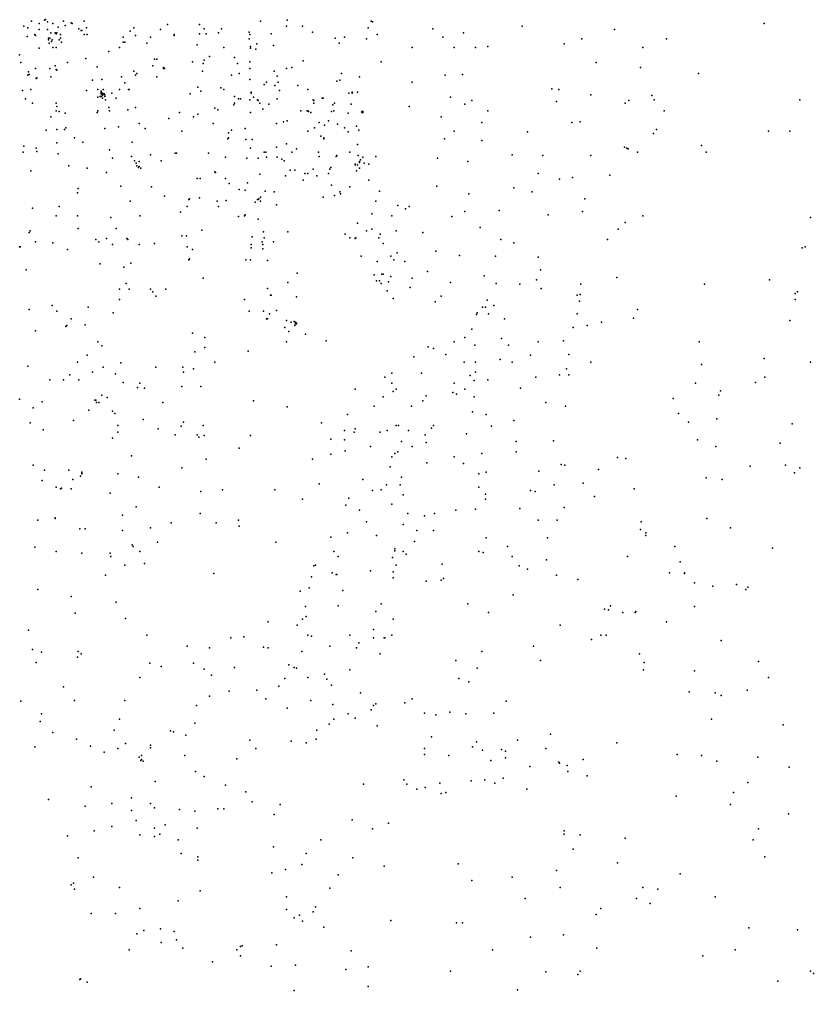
# Model space of a CAD drawing. Header units: metres. Extents: x -539835 to 285658, y -214352 to 691648.
# Drawn here: x -41696 to -31239, y 12073 to 24853 of the extents above; entities that cross this region are included whole.
import ezdxf

# ---------------------------------------------------------------- set-up
doc = ezdxf.new("R2010")
doc.units = ezdxf.units.M
doc.layers.add('PROPERTIES', color=7, linetype='CONTINUOUS')

msp = doc.modelspace()

# ---------------------------------------------------------------- linework, layer by layer
at = {"layer": 'PROPERTIES'}
for p in [(-41535.591, 24830.466), (-41435.135, 24797.07), (-41364.816, 24841.598), (-41354.771, 24852.73), (-41324.634, 24819.334), (-41254.315, 24797.07), (-41113.677, 24830.466), (-41013.222, 24808.202), (-41003.176, 24797.07), (-40842.448, 24830.466), (-38521.926, 24830.466), (-38170.331, 24841.598), (-37065.321, 24830.466), (-37045.23, 24819.334), (-31891.863, 24797.07), (-41636.046, 24763.674), (-41585.818, 24741.41), (-41435.135, 24719.146), (-41324.634, 24719.146), (-41284.452, 24674.618), (-41224.178, 24674.618), (-41204.087, 24674.618), (-41183.996, 24752.542), (-41093.586, 24774.806), (-40912.766, 24730.278), (-40882.63, 24708.014), (-40872.584, 24708.014), (-40812.311, 24741.41), (-40239.715, 24696.882), (-40189.487, 24741.41), (-39837.893, 24719.146), (-39747.483, 24785.938), (-39325.57, 24785.938), (-39265.296, 24730.278), (-39074.431, 24674.618), (-39034.249, 24730.278), (-38672.609, 24685.75), (-38180.377, 24763.674), (-37969.42, 24763.674), (-37838.828, 24685.75), (-37105.503, 24741.41), (-37105.503, 24741.41), (-36251.631, 24730.278), (-35849.809, 24674.618), (-35076.302, 24763.674), (-33860.791, 24719.146), (-41595.864, 24630.09), (-41495.408, 24652.354), (-41495.408, 24652.354), (-41485.363, 24641.222), (-41314.588, 24607.826), (-41314.588, 24585.562), (-41304.543, 24541.034), (-41294.497, 24607.826), (-41274.406, 24563.298), (-41264.361, 24585.562), (-41214.133, 24663.486), (-41173.951, 24585.562), (-41153.86, 24652.354), (-41153.86, 24607.826), (-41143.814, 24552.166), (-40842.448, 24652.354), (-40802.265, 24652.354), (-40330.125, 24618.958), (-40330.125, 24552.166), (-40310.033, 24552.166), (-40169.396, 24641.222), (-40018.713, 24541.034), (-39968.485, 24618.958), (-39657.073, 24652.354), (-39657.073, 24641.222), (-39325.57, 24663.486), (-39235.16, 24663.486), (-38672.609, 24596.694), (-38662.563, 24652.354), (-38381.288, 24663.486), (-37537.462, 24607.826), (-37487.234, 24541.034), (-37416.915, 24618.958), (-37125.594, 24596.694), (-36984.957, 24652.354), (-36121.039, 24618.958), (-34292.749, 24596.694), (-33177.693, 24596.694), (-41435.135, 24474.242), (-41254.315, 24485.374), (-41214.133, 24485.374), (-40520.99, 24429.714), (-40380.352, 24485.374), (-39355.706, 24518.77), (-39004.112, 24485.374), (-38652.518, 24496.506), (-38652.518, 24474.242), (-38582.199, 24463.11), (-38572.153, 24529.902), (-38351.151, 24507.638), (-36522.861, 24485.374), (-35970.356, 24485.374), (-35689.081, 24485.374), (-35528.352, 24496.506), (-34523.797, 24529.902), (-33489.105, 24485.374), (-41696.319, 24385.186), (-41676.228, 24284.998), (-41063.45, 24284.998), (-40822.356, 24340.658), (-39918.257, 24329.526), (-39888.12, 24329.526), (-39415.98, 24296.13), (-39265.296, 24318.394), (-39194.977, 24362.922), (-38863.474, 24351.79), (-38662.563, 24296.13), (-37959.375, 24307.262), (-36934.729, 24296.13), (-34101.884, 24284.998), (-41575.773, 24162.546), (-41485.363, 24207.074), (-41294.497, 24207.074), (-41224.178, 24240.47), (-41214.133, 24195.942), (-41204.087, 24184.81), (-40671.673, 24229.338), (-40189.487, 24173.678), (-39938.348, 24240.47), (-39797.71, 24218.206), (-39797.71, 24207.074), (-39787.665, 24207.074), (-39285.387, 24173.678), (-39275.342, 24273.866), (-38823.292, 24273.866), (-38662.563, 24207.074), (-38341.106, 24173.678), (-38180.377, 24207.074), (-38110.058, 24218.206), (-38110.058, 24218.206), (-33519.242, 24218.206), (-41585.818, 24118.018), (-41565.727, 24129.15), (-41475.317, 24073.49), (-41465.272, 24084.622), (-41284.452, 24095.754), (-40731.947, 24051.226), (-40611.4, 24062.358), (-40350.216, 24095.754), (-40169.396, 24118.018), (-40149.305, 24140.282), (-39888.12, 24095.754), (-38903.657, 24118.018), (-38803.201, 24140.282), (-38662.563, 24062.358), (-38441.561, 24028.962), (-38300.924, 24106.886), (-38300.924, 24106.886), (-38290.878, 24028.962), (-37517.371, 24040.094), (-37477.188, 24051.226), (-37457.097, 24140.282), (-37216.004, 24095.754), (-36522.861, 24028.962), (-36090.903, 24118.018), (-35859.855, 24129.15), (-32755.78, 24140.282), (-41656.137, 23917.642), (-41545.636, 23928.774), (-40812.311, 23917.642), (-40661.628, 23928.774), (-40621.446, 23906.51), (-40591.309, 23928.774), (-40380.352, 23928.774), (-40310.033, 24017.83), (-40259.806, 23928.774), (-40249.76, 23928.774), (-39345.661, 23962.17), (-39305.478, 23906.51), (-39044.294, 23951.038), (-39004.112, 23928.774), (-38471.698, 23995.566), (-38331.06, 23984.434), (-38270.787, 23917.642), (-38270.787, 23917.642), (-38029.694, 23984.434), (-37899.102, 23928.774), (-34684.526, 23939.906), (-34594.116, 23928.774), (-41615.955, 23806.322), (-40661.628, 23828.586), (-40631.491, 23839.718), (-40621.446, 23895.378), (-40621.446, 23884.246), (-40621.446, 23873.114), (-40621.446, 23873.114), (-40621.446, 23839.718), (-40611.4, 23884.246), (-40601.354, 23884.246), (-40601.354, 23873.114), (-40601.354, 23873.114), (-40601.354, 23861.982), (-40601.354, 23861.982), (-40601.354, 23850.85), (-40601.354, 23817.454), (-40591.309, 23873.114), (-40581.263, 23873.114), (-40571.218, 23861.982), (-40571.218, 23839.718), (-40561.172, 23795.19), (-40480.808, 23884.246), (-40420.535, 23817.454), (-39446.116, 23873.114), (-38863.474, 23839.718), (-38813.247, 23806.322), (-38783.11, 23806.322), (-38662.563, 23795.19), (-38642.472, 23895.378), (-38642.472, 23884.246), (-38612.336, 23828.586), (-38562.108, 23795.19), (-38552.062, 23784.058), (-38300.924, 23806.322), (-37828.783, 23795.19), (-37818.737, 23784.058), (-37708.236, 23817.454), (-37698.191, 23817.454), (-37356.642, 23884.246), (-37316.46, 23895.378), (-37316.46, 23884.246), (-37246.141, 23895.378), (-36020.584, 23828.586), (-35739.308, 23784.058), (-34624.252, 23772.926), (-34624.252, 23772.926), (-34172.203, 23861.982), (-33669.925, 23784.058), (-33368.559, 23850.85), (-33338.422, 23795.19), (-31419.722, 23795.19), (-41525.545, 23750.662), (-41214.133, 23750.662), (-41214.133, 23650.474), (-41204.087, 23706.134), (-40661.628, 23650.474), (-40520.99, 23695.002), (-40510.944, 23650.474), (-40269.851, 23661.606), (-40169.396, 23695.002), (-39124.659, 23683.87), (-39084.476, 23661.606), (-38873.52, 23728.398), (-38863.474, 23750.662), (-38531.971, 23750.662), (-38491.789, 23672.738), (-38411.425, 23739.53), (-37989.511, 23650.474), (-37909.147, 23650.474), (-37899.102, 23650.474), (-37818.737, 23750.662), (-37567.598, 23728.398), (-37557.553, 23650.474), (-37547.507, 23750.662), (-37326.505, 23739.53), (-36563.043, 23706.134), (-35829.718, 23739.53), (-35528.352, 23650.474), (-33720.153, 23750.662), (-33207.83, 23650.474), (-41284.452, 23572.55), (-41173.951, 23639.342), (-41093.586, 23617.078), (-40671.673, 23628.21), (-39727.392, 23550.286), (-39586.754, 23628.21), (-39405.934, 23572.55), (-39345.661, 23605.946), (-38652.518, 23628.21), (-38170.331, 23516.89), (-37889.056, 23639.342), (-37858.919, 23628.21), (-37627.872, 23516.89), (-37587.689, 23639.342), (-37366.687, 23617.078), (-37185.868, 23639.342), (-37185.868, 23628.21), (-37175.822, 23639.342), (-37175.822, 23628.21), (-36141.13, 23572.55), (-41344.725, 23394.438), (-41204.087, 23405.57), (-41103.632, 23405.57), (-41083.541, 23427.834), (-40571.218, 23416.702), (-40390.398, 23438.966), (-40119.168, 23483.494), (-40038.804, 23416.702), (-39144.75, 23483.494), (-38903.657, 23394.438), (-38722.837, 23416.702), (-38310.969, 23483.494), (-38220.559, 23505.758), (-37808.692, 23427.834), (-37748.418, 23494.626), (-37678.099, 23461.23), (-37507.325, 23472.362), (-37416.915, 23427.834), (-37256.186, 23450.098), (-37226.05, 23394.438), (-35608.716, 23494.626), (-34423.341, 23494.626), (-34312.84, 23505.758), (-33308.285, 23405.57), (-40973.04, 23294.25), (-39556.617, 23383.306), (-38953.884, 23283.118), (-38943.839, 23361.042), (-38943.839, 23294.25), (-38712.791, 23271.986), (-38632.427, 23271.986), (-37899.102, 23383.306), (-37728.327, 23316.514), (-37688.145, 23294.25), (-37688.145, 23283.118), (-37366.687, 23372.174), (-36100.948, 23283.118), (-35970.356, 23383.306), (-35608.716, 23260.854), (-35005.983, 23372.174), (-33348.468, 23349.91), (-31831.59, 23383.306), (-31550.314, 23383.306), (-41636.046, 23182.93), (-41475.317, 23160.666), (-41204.087, 23227.458), (-40862.539, 23238.59), (-40510.944, 23138.402), (-40209.578, 23238.59), (-38652.518, 23160.666), (-38310.969, 23171.798), (-38180.377, 23216.326), (-38180.377, 23216.326), (-38049.785, 23149.534), (-37246.141, 23205.194), (-33730.198, 23171.798), (-33700.062, 23160.666), (-33679.971, 23149.534), (-32715.598, 23194.062), (-41646.092, 23105.006), (-41465.272, 23116.138), (-41183.996, 23082.742), (-40470.762, 23027.082), (-40219.624, 23049.346), (-39968.485, 23071.61), (-39647.027, 23093.874), (-39626.936, 23093.874), (-39205.023, 23093.874), (-38984.021, 23038.214), (-38702.746, 23027.082), (-38552.062, 23027.082), (-38471.698, 23105.006), (-38451.607, 23105.006), (-38441.561, 23038.214), (-38300.924, 23038.214), (-38240.65, 23015.95), (-38110.058, 23105.006), (-37758.464, 23105.006), (-37748.418, 23049.346), (-37527.416, 23049.346), (-37517.371, 23060.478), (-37346.596, 23105.006), (-37236.095, 23060.478), (-37205.959, 23004.818), (-37175.822, 23038.214), (-37005.048, 23049.346), (-36191.358, 23027.082), (-35206.894, 23071.61), (-34805.072, 23060.478), (-34172.203, 23060.478), (-33559.424, 23105.006), (-32655.325, 23105.006), (-41043.359, 22926.894), (-40802.265, 22893.498), (-40179.441, 22993.686), (-40159.35, 22960.29), (-40149.305, 22926.894), (-40129.214, 22904.63), (-40119.168, 22982.554), (-40119.168, 22915.762), (-40099.077, 22893.498), (-39827.847, 22993.686), (-38210.514, 22993.686), (-37828.783, 22882.366), (-37607.781, 22882.366), (-37597.735, 22904.63), (-37276.277, 22949.158), (-37276.277, 22938.026), (-37246.141, 22938.026), (-37216.004, 22982.554), (-37216.004, 22971.422), (-37216.004, 22893.498), (-37155.731, 22960.29), (-37095.458, 22949.158), (-35789.536, 22982.554), (-41545.636, 22860.102), (-40551.127, 22837.838), (-39355.706, 22759.914), (-39315.524, 22759.914), (-39124.659, 22848.97), (-39114.613, 22837.838), (-38984.021, 22759.914), (-38531.971, 22815.574), (-38190.422, 22793.31), (-38130.149, 22871.234), (-38130.149, 22871.234), (-38069.876, 22871.234), (-37939.284, 22826.706), (-37899.102, 22826.706), (-37778.555, 22793.31), (-37778.555, 22793.31), (-37627.872, 22826.706), (-37627.872, 22826.706), (-37256.186, 22860.102), (-34865.346, 22826.706), (-34584.07, 22748.782), (-34413.296, 22771.046), (-33921.064, 22804.442), (-40922.812, 22626.33), (-40360.261, 22659.726), (-39958.439, 22648.594), (-38933.793, 22693.122), (-38692.7, 22704.254), (-37959.375, 22737.65), (-37587.689, 22670.858), (-37346.596, 22648.594), (-37095.458, 22737.65), (-37095.458, 22737.65), (-36201.404, 22659.726), (-35186.803, 22637.462), (-40932.858, 22570.67), (-39787.665, 22526.142), (-39456.162, 22492.746), (-39325.57, 22503.878), (-38803.201, 22615.198), (-38722.837, 22604.066), (-38542.017, 22492.746), (-38521.926, 22515.01), (-38461.652, 22592.934), (-38341.106, 22581.802), (-37698.191, 22515.01), (-37547.507, 22537.274), (-37477.188, 22581.802), (-37467.143, 22559.538), (-36954.82, 22592.934), (-35779.491, 22559.538), (-34945.71, 22581.802), (-34252.567, 22492.746), (-41525.545, 22370.294), (-41173.951, 22392.558), (-40239.715, 22459.35), (-39486.298, 22392.558), (-39466.207, 22481.614), (-39094.522, 22459.35), (-39074.431, 22392.558), (-38973.975, 22470.482), (-38592.244, 22448.218), (-38562.108, 22481.614), (-38552.062, 22481.614), (-38521.926, 22459.35), (-38310.969, 22414.822), (-37005.048, 22459.35), (-36713.727, 22403.69), (-36563.043, 22392.558), (-41214.133, 22270.106), (-40932.858, 22270.106), (-40490.853, 22247.842), (-40109.122, 22270.106), (-39576.708, 22314.634), (-38813.247, 22258.974), (-38732.882, 22270.106), (-38722.837, 22281.238), (-37055.275, 22292.37), (-36794.091, 22270.106), (-36613.271, 22359.162), (-36000.493, 22258.974), (-35829.718, 22325.766), (-35377.669, 22336.898), (-34734.753, 22281.238), (-34282.704, 22325.766), (-33489.105, 22270.106), (-31279.084, 22247.842), (-38552.062, 22225.578), (-37246.141, 22169.918), (-35628.807, 22114.258), (-33720.153, 22181.05), (-41565.727, 22047.466), (-41555.682, 22069.73), (-40922.812, 22103.126), (-40420.535, 22103.126), (-39556.617, 22002.938), (-39496.344, 22002.938), (-39295.433, 22080.862), (-38632.427, 21991.806), (-38481.743, 22058.598), (-38160.286, 22058.598), (-37406.87, 22025.202), (-37125.594, 22069.73), (-37055.275, 22091.994), (-36944.774, 22025.202), (-36944.774, 22025.202), (-36733.818, 22069.73), (-36382.224, 22047.466), (-33810.563, 22091.994), (-41696.319, 21858.222), (-41686.274, 21858.222), (-41485.363, 21925.014), (-41254.315, 21913.882), (-40691.764, 21958.41), (-40651.582, 21925.014), (-40551.127, 21969.542), (-40470.762, 21891.618), (-40279.897, 21969.542), (-40279.897, 21969.542), (-40269.851, 21958.41), (-40119.168, 21891.618), (-39918.257, 21902.75), (-39486.298, 21858.222), (-38642.472, 21891.618), (-38501.835, 21925.014), (-38491.789, 21891.618), (-38471.698, 21980.674), (-38351.151, 21925.014), (-37346.596, 21980.674), (-37276.277, 21969.542), (-37266.232, 21980.674), (-36964.865, 21980.674), (-36904.592, 21902.75), (-35357.577, 21958.41), (-35186.803, 21913.882), (-35186.803, 21913.882), (-33951.2, 21958.41), (-31349.403, 21858.222), (-41063.45, 21824.826), (-39415.98, 21824.826), (-38642.472, 21847.09), (-38491.789, 21835.958), (-37195.913, 21735.77), (-36804.137, 21735.77), (-36723.772, 21780.298), (-36211.449, 21802.562), (-35900.037, 21746.902), (-35427.896, 21735.77), (-31389.585, 21847.09), (-40631.491, 21635.582), (-40229.669, 21646.714), (-39466.207, 21691.242), (-39456.162, 21702.374), (-38712.791, 21691.242), (-38652.518, 21691.242), (-38431.516, 21680.11), (-36984.957, 21668.978), (-36984.957, 21668.978), (-36763.954, 21691.242), (-36623.317, 21668.978), (-36623.317, 21668.978), (-34865.346, 21724.638), (-41605.909, 21557.658), (-40320.079, 21591.054), (-38039.739, 21513.13), (-38039.739, 21513.13), (-37025.139, 21490.866), (-36924.683, 21501.998), (-36924.683, 21501.998), (-36904.592, 21501.998), (-36321.95, 21535.394), (-35578.58, 21479.734), (-34835.209, 21557.658), (-40289.942, 21379.546), (-39275.342, 21446.338), (-38160.286, 21390.678), (-36995.002, 21412.942), (-36954.82, 21412.942), (-36934.729, 21379.546), (-36834.273, 21401.81), (-36804.137, 21468.602), (-36522.861, 21446.338), (-36020.584, 21390.678), (-35417.851, 21379.546), (-35106.439, 21368.414), (-34885.437, 21424.074), (-34302.795, 21368.414), (-33830.654, 21457.47), (-32675.416, 21368.414), (-31821.544, 21424.074), (-40380.352, 21301.622), (-40249.76, 21301.622), (-39968.485, 21301.622), (-39938.348, 21268.226), (-39767.574, 21301.622), (-38431.516, 21312.754), (-38391.333, 21223.698), (-38381.288, 21223.698), (-36854.364, 21279.358), (-36552.998, 21323.886), (-34825.163, 21312.754), (-34353.022, 21223.698), (-34312.84, 21234.83), (-31479.995, 21245.962), (-31449.859, 21268.226), (-41264.361, 21090.114), (-40380.352, 21168.038), (-39898.166, 21212.566), (-38732.882, 21168.038), (-38049.785, 21201.434), (-36774, 21179.17), (-36221.495, 21134.642), (-36141.13, 21212.566), (-35538.397, 21156.906), (-35447.987, 21090.114), (-34322.886, 21145.774), (-31479.995, 21168.038), (-41565.727, 21034.454), (-41204.087, 21012.19), (-40792.22, 21067.85), (-40460.717, 20989.926), (-38672.609, 21012.19), (-38481.743, 21012.19), (-38401.379, 20978.794), (-38310.969, 21023.322), (-35679.035, 20967.662), (-35668.989, 20989.926), (-35598.671, 21067.85), (-35558.488, 21067.85), (-35518.306, 20978.794), (-34353.022, 20978.794), (-33559.424, 21034.454), (-41013.222, 20912.002), (-40832.402, 20834.078), (-38441.561, 20912.002), (-38431.516, 20912.002), (-38180.377, 20889.738), (-38120.104, 20867.474), (-38120.104, 20867.474), (-38079.921, 20878.606), (-38059.83, 20867.474), (-38059.83, 20856.342), (-38059.83, 20856.342), (-38059.83, 20845.21), (-38049.785, 20856.342), (-38049.785, 20845.21), (-35307.35, 20912.002), (-34031.565, 20867.474), (-33609.652, 20923.134), (-31550.314, 20889.738), (-41485.363, 20756.154), (-41083.541, 20811.814), (-41073.495, 20822.946), (-39415.98, 20722.758), (-38200.468, 20800.682), (-38150.24, 20745.022), (-38069.876, 20822.946), (-37929.238, 20711.626), (-35739.308, 20778.418), (-34403.25, 20800.682), (-34222.43, 20822.946), (-40661.628, 20611.438), (-39255.251, 20667.098), (-38180.377, 20611.438), (-37658.008, 20622.57), (-35970.356, 20611.438), (-35829.718, 20667.098), (-35347.532, 20655.966), (-34865.346, 20611.438), (-34533.842, 20622.57), (-32745.735, 20611.438), (-40611.4, 20555.778), (-39385.843, 20477.854), (-39255.251, 20533.514), (-38682.654, 20488.986), (-36311.905, 20544.646), (-36241.586, 20522.382), (-35699.126, 20566.91), (-35257.122, 20566.91), (-40932.858, 20344.27), (-40802.265, 20433.326), (-40360.261, 20333.138), (-39124.659, 20344.27), (-36502.77, 20411.062), (-36080.857, 20444.458), (-35839.764, 20344.27), (-35689.081, 20344.27), (-35367.623, 20377.666), (-35206.894, 20344.27), (-34965.801, 20433.326), (-34463.524, 20444.458), (-34172.203, 20344.27), (-31891.863, 20388.798), (-31279.084, 20344.27), (-41585.818, 20288.61), (-40731.947, 20210.686), (-40591.309, 20277.478), (-39898.166, 20277.478), (-39546.572, 20277.478), (-39536.526, 20210.686), (-39405.934, 20255.214), (-36794.091, 20199.554), (-36402.315, 20199.554), (-35689.081, 20210.686), (-34493.66, 20255.214), (-32715.598, 20310.874), (-41294.497, 20110.498), (-41113.677, 20110.498), (-41033.313, 20177.29), (-40912.766, 20110.498), (-40430.58, 20188.422), (-40330.125, 20077.102), (-40109.122, 20065.97), (-36884.501, 20143.894), (-36794.091, 20065.97), (-35970.356, 20065.97), (-35759.399, 20166.158), (-35759.399, 20166.158), (-35709.172, 20099.366), (-35528.352, 20110.498), (-34895.482, 20143.894), (-34584.07, 20177.29), (-34463.524, 20177.29), (-32795.962, 20065.97), (-32002.364, 20077.102), (-31881.817, 20143.894), (-40139.259, 20010.31), (-40048.849, 19999.178), (-39556.617, 20021.442), (-39305.478, 20021.442), (-39305.478, 20021.442), (-37276.277, 19988.046), (-36774, 19954.65), (-36733.818, 19988.046), (-35990.447, 19943.518), (-35829.718, 19988.046), (-35096.393, 19999.178), (-32464.459, 19965.782), (-41696.319, 19854.462), (-41394.953, 19821.066), (-40701.81, 19843.33), (-40691.764, 19843.33), (-40681.719, 19809.934), (-40651.582, 19809.934), (-40611.4, 19910.122), (-40541.081, 19876.726), (-39807.756, 19809.934), (-38612.336, 19832.198), (-36904.592, 19887.858), (-36382.224, 19832.198), (-36342.041, 19898.99), (-35940.219, 19921.254), (-35709.172, 19887.858), (-34764.89, 19809.934), (-33087.283, 19865.594), (-32484.55, 19910.122), (-41515.499, 19743.142), (-40782.174, 19709.746), (-40470.762, 19698.614), (-38170.331, 19754.274), (-37025.139, 19765.406), (-36532.907, 19765.406), (-35729.263, 19687.482), (-34503.706, 19765.406), (-34503.706, 19765.406), (-40983.085, 19576.162), (-40440.626, 19665.218), (-40068.94, 19587.294), (-39536.526, 19553.898), (-37376.733, 19654.086), (-35548.443, 19654.086), (-35186.803, 19576.162), (-33016.964, 19665.218), (-32886.372, 19553.898), (-32514.687, 19598.426), (-41555.682, 19542.766), (-41384.907, 19453.71), (-40400.443, 19509.37), (-39868.029, 19464.842), (-39868.029, 19464.842), (-39566.663, 19498.238), (-39275.342, 19509.37), (-37718.282, 19542.766), (-37416.915, 19442.578), (-37276.277, 19464.842), (-36854.364, 19442.578), (-36733.818, 19509.37), (-36703.681, 19509.37), (-36573.089, 19442.578), (-36271.722, 19475.974), (-36241.586, 19509.37), (-35478.124, 19498.238), (-31520.177, 19531.634), (-40470.762, 19342.39), (-40400.443, 19420.314), (-39647.027, 19386.918), (-39355.706, 19386.918), (-39335.615, 19353.522), (-39265.296, 19375.786), (-38652.518, 19375.786), (-37597.735, 19331.258), (-37416.915, 19320.126), (-37286.323, 19420.314), (-36944.774, 19420.314), (-36663.499, 19297.862), (-36352.087, 19386.918), (-35809.627, 19398.05), (-35156.666, 19297.862), (-34664.435, 19308.994), (-32765.826, 19320.126), (-38803.201, 19208.806), (-37406.87, 19175.41), (-37075.366, 19231.07), (-36522.861, 19231.07), (-36342.041, 19286.73), (-32524.732, 19231.07), (-31680.906, 19275.598), (-40219.624, 19108.618), (-39235.16, 19064.09), (-37838.828, 19064.09), (-37597.735, 19130.882), (-36794.091, 19097.486), (-36753.909, 19142.014), (-36713.727, 19164.278), (-35970.356, 19097.486), (-35608.716, 19142.014), (-35156.666, 19164.278), (-33820.608, 19086.354), (-33710.107, 19075.222), (-41515.499, 18986.166), (-41364.816, 18919.374), (-41043.359, 18919.374), (-39556.617, 18952.77), (-36814.182, 18963.902), (-36331.996, 19019.562), (-35849.809, 19008.43), (-34563.979, 18997.298), (-34513.751, 18986.166), (-34071.747, 18930.506), (-32072.683, 18975.034), (-31610.587, 18986.166), (-31419.722, 18952.77), (-40993.131, 18796.922), (-40892.675, 18841.45), (-40872.584, 18897.11), (-40872.584, 18885.978), (-40872.584, 18874.846), (-40400.443, 18874.846), (-40129.214, 18830.318), (-37175.822, 18796.922), (-36663.499, 18830.318), (-35648.898, 18874.846), (-35548.443, 18897.11), (-34855.3, 18908.242), (-32655.325, 18819.186), (-32444.368, 18796.922), (-31490.041, 18885.978), (-41394.953, 18785.79), (-41214.133, 18696.734), (-41153.86, 18674.47), (-41143.814, 18685.602), (-41013.222, 18674.47), (-39857.984, 18696.734), (-39024.203, 18663.338), (-38331.06, 18663.338), (-37748.418, 18741.262), (-36934.729, 18663.338), (-36864.41, 18730.13), (-36683.59, 18730.13), (-35648.898, 18696.734), (-34654.389, 18730.13), (-34272.658, 18752.394), (-33599.606, 18674.47), (-40500.899, 18618.81), (-39305.478, 18641.074), (-37969.42, 18540.886), (-37356.642, 18552.018), (-37045.23, 18652.206), (-36643.408, 18596.546), (-35558.488, 18607.678), (-35558.488, 18540.886), (-34965.801, 18652.206), (-34905.528, 18641.074), (-34121.975, 18574.282), (-40159.35, 18440.698), (-37396.824, 18462.962), (-36794.091, 18474.094), (-35689.081, 18407.302), (-35106.439, 18418.434), (-34523.797, 18429.566), (-41224.178, 18295.982), (-41224.178, 18284.85), (-40340.17, 18329.378), (-39315.524, 18351.642), (-37216.004, 18396.17), (-36583.135, 18351.642), (-36362.132, 18318.246), (-36231.54, 18351.642), (-35950.265, 18396.17), (-32645.279, 18284.85), (-41455.226, 18262.586), (-40902.721, 18151.266), (-40832.402, 18151.266), (-39968.485, 18162.398), (-39697.255, 18229.19), (-39104.567, 18229.19), (-38813.247, 18262.586), (-38803.201, 18184.662), (-37125.594, 18240.322), (-36643.408, 18206.926), (-34865.346, 18262.586), (-34614.207, 18262.586), (-33509.196, 18240.322), (-32333.867, 18162.398), (-40340.17, 18129.002), (-37597.735, 18039.946), (-37376.733, 18095.606), (-36995.002, 18062.21), (-36462.588, 18129.002), (-36462.588, 18129.002), (-36241.586, 18129.002), (-35548.443, 18028.814), (-34744.799, 18028.814), (-33519.242, 18140.134), (-33448.923, 18095.606), (-33448.923, 18062.21), (-41495.408, 17906.362), (-40209.578, 17939.758), (-40199.532, 17917.494), (-39878.075, 17973.154), (-38321.015, 17973.154), (-36492.725, 17984.286), (-35267.168, 17917.494), (-33067.192, 17917.494), (-31781.362, 17895.23), (-41214.133, 17850.702), (-40872.584, 17828.438), (-40500.899, 17828.438), (-40490.853, 17783.91), (-40109.122, 17850.702), (-37557.553, 17850.702), (-37497.28, 17783.91), (-36784.046, 17772.778), (-36753.909, 17884.098), (-36753.909, 17861.834), (-36753.909, 17861.834), (-36643.408, 17850.702), (-36603.226, 17817.306), (-35648.898, 17850.702), (-35588.625, 17839.57), (-35206.894, 17783.91), (-33690.016, 17783.91), (-40310.033, 17672.59), (-40310.033, 17672.59), (-40048.849, 17694.854), (-37818.737, 17661.458), (-37798.646, 17672.59), (-36733.818, 17672.59), (-36131.085, 17683.722), (-35116.484, 17661.458), (-34754.844, 17739.382), (-32996.873, 17717.118), (-40561.172, 17539.006), (-39134.704, 17561.27), (-37848.874, 17516.742), (-37577.644, 17572.402), (-37527.416, 17550.138), (-37517.371, 17550.138), (-37075.366, 17594.666), (-36774, 17583.534), (-35005.983, 17616.93), (-34624.252, 17539.006), (-33137.511, 17572.402), (-32936.6, 17572.402), (-32936.6, 17561.27), (-36774, 17505.61), (-36342.041, 17461.082), (-36141.13, 17472.214), (-36110.994, 17494.478), (-34342.977, 17483.346), (-32806.008, 17438.818), (-32564.915, 17394.29), (-32253.503, 17416.554), (-32102.819, 17383.158), (-41455.226, 17349.762), (-41013.222, 17260.706), (-37999.557, 17327.498), (-37879.01, 17372.026), (-37437.006, 17338.63), (-35196.849, 17282.97), (-32132.956, 17349.762), (-40420.535, 17182.782), (-37929.238, 17127.122), (-37497.28, 17138.254), (-36934.729, 17160.518), (-35789.536, 17160.518), (-33911.018, 17138.254), (-32806.008, 17127.122), (-40962.994, 17038.066), (-37005.048, 17060.33), (-35518.306, 17049.198), (-33991.383, 17093.726), (-33941.155, 17082.594), (-33750.29, 17049.198), (-33589.561, 17049.198), (-33579.515, 17060.33), (-33579.515, 17060.33), (-40299.988, 16971.274), (-38421.47, 16926.746), (-38039.739, 16882.218), (-37969.42, 16960.142), (-37919.193, 16993.538), (-36774, 16960.142), (-34574.025, 16882.218), (-33177.693, 16926.746), (-41575.773, 16815.426), (-40018.713, 16748.634), (-37899.102, 16748.634), (-37346.596, 16748.634), (-37346.596, 16748.634), (-37035.184, 16826.558), (-36794.091, 16748.634), (-34041.61, 16748.634), (-33971.292, 16748.634), (-38913.702, 16715.238), (-38742.928, 16726.37), (-37848.874, 16737.502), (-37226.05, 16648.446), (-37035.184, 16715.238), (-36894.547, 16715.238), (-36884.501, 16715.238), (-34162.157, 16692.974), (-32454.414, 16681.842), (-41525.545, 16559.39), (-41404.998, 16525.994), (-40922.812, 16537.126), (-40882.63, 16503.73), (-39486.298, 16603.918), (-39194.977, 16581.654), (-38481.743, 16592.786), (-38421.47, 16581.654), (-37979.466, 16537.126), (-37607.781, 16603.918), (-37607.781, 16603.918), (-37256.186, 16581.654), (-36944.774, 16503.73), (-35608.716, 16537.126), (-34925.619, 16603.918), (-33529.287, 16503.73), (-41475.317, 16392.41), (-40932.858, 16459.202), (-39978.53, 16381.278), (-39405.934, 16381.278), (-38150.24, 16359.014), (-35950.265, 16414.674), (-34835.209, 16414.674), (-33469.014, 16392.41), (-31962.182, 16403.542), (-39827.847, 16336.75), (-39265.296, 16303.354), (-38863.474, 16325.618), (-38079.921, 16325.618), (-38049.785, 16314.486), (-37678.099, 16236.562), (-37346.596, 16292.222), (-35668.989, 16314.486), (-33479.06, 16292.222), (-32806.008, 16281.09), (-40109.122, 16192.034), (-39164.841, 16225.43), (-38200.468, 16180.902), (-37899.102, 16192.034), (-37647.963, 16169.77), (-35910.083, 16180.902), (-35779.491, 16136.374), (-31831.59, 16192.034), (-41113.677, 16069.582), (-38933.793, 16013.922), (-38572.153, 16025.054), (-38280.832, 16080.714), (-37587.689, 16091.846), (-37205.959, 15991.658), (-32876.327, 16002.79), (-32534.778, 15991.658), (-32112.865, 16025.054), (-41676.228, 15880.338), (-40973.04, 15891.47), (-40310.033, 15891.47), (-39194.977, 15947.13), (-38451.607, 15913.734), (-37858.919, 15891.47), (-37005.048, 15846.942), (-36623.317, 15858.074), (-36522.861, 15913.734), (-35287.259, 15880.338), (-32454.414, 15958.262), (-39365.752, 15824.678), (-38170.331, 15791.282), (-37567.598, 15835.81), (-37065.321, 15769.018), (-37035.184, 15824.678), (-36362.132, 15724.49), (-36030.629, 15735.622), (-35447.987, 15724.49), (-41425.089, 15613.17), (-41404.998, 15713.358), (-40380.352, 15646.566), (-37557.553, 15646.566), (-37366.687, 15713.358), (-37276.277, 15657.698), (-36211.449, 15702.226), (-35819.673, 15713.358), (-32585.006, 15646.566), (-41254.315, 15468.454), (-40450.671, 15501.85), (-39707.3, 15490.718), (-39667.118, 15479.586), (-39385.843, 15590.906), (-37778.555, 15501.85), (-37617.826, 15579.774), (-36984.957, 15557.51), (-31640.724, 15568.642), (-40942.903, 15379.398), (-39506.389, 15435.058), (-38662.563, 15368.266), (-38120.104, 15357.134), (-37788.6, 15379.398), (-36271.722, 15412.794), (-35679.035, 15346.002), (-35136.575, 15368.266), (-34704.617, 15446.19), (-41495.408, 15279.21), (-40762.083, 15290.342), (-40581.263, 15212.418), (-40400.443, 15256.946), (-40299.988, 15323.738), (-39968.485, 15301.474), (-39968.485, 15268.078), (-38582.199, 15256.946), (-37919.193, 15334.87), (-36362.132, 15256.946), (-35729.263, 15279.21), (-35598.671, 15234.682), (-35347.532, 15245.814), (-35297.304, 15223.55), (-34764.89, 15256.946), (-33830.654, 15334.87), (-40119.168, 15145.626), (-40099.077, 15101.098), (-40089.031, 15167.89), (-40089.031, 15167.89), (-40089.031, 15112.23), (-40068.94, 15089.966), (-39516.435, 15167.89), (-38833.338, 15123.362), (-36362.132, 15179.022), (-36040.675, 15167.89), (-35488.17, 15101.098), (-35297.304, 15134.494), (-34272.658, 15112.23), (-33037.055, 15179.022), (-32715.598, 15167.89), (-32715.598, 15167.89), (-32514.687, 15089.966), (-31972.227, 15145.626), (-39375.797, 14956.382), (-34975.847, 15023.174), (-34594.116, 15078.834), (-34584.07, 15067.702), (-34483.615, 15034.306), (-34473.569, 14956.382), (-31560.36, 15012.042), (-39265.296, 14889.59), (-36633.362, 14845.062), (-35749.354, 14833.93), (-35568.534, 14845.062), (-35327.441, 14867.326), (-34222.43, 14900.722), (-40752.038, 14756.006), (-39908.211, 14822.798), (-38984.021, 14778.27), (-37165.776, 14789.402), (-36593.18, 14789.402), (-36462.588, 14722.61), (-36352.087, 14744.874), (-36161.221, 14800.534), (-35437.942, 14800.534), (-35016.029, 14722.61), (-32102.819, 14811.666), (-41314.588, 14589.026), (-40219.624, 14611.29), (-38712.791, 14689.214), (-36141.13, 14666.95), (-36080.857, 14678.082), (-33047.101, 14633.554), (-32293.685, 14678.082), (-40832.402, 14499.97), (-40480.808, 14533.366), (-40219.624, 14444.31), (-39968.485, 14533.366), (-39918.257, 14477.706), (-39918.257, 14477.706), (-39586.754, 14455.442), (-39084.476, 14466.574), (-39004.112, 14466.574), (-38632.427, 14555.63), (-38260.741, 14522.234), (-32333.867, 14522.234), (-39385.843, 14433.178), (-38341.106, 14388.65), (-37316.46, 14321.858), (-31570.405, 14399.782), (-40480.808, 14232.802), (-40159.35, 14310.726), (-39918.257, 14210.538), (-39777.619, 14255.066), (-39355.706, 14210.538), (-37045.23, 14199.406), (-36834.273, 14277.33), (-31962.182, 14199.406), (-41063.45, 14110.35), (-40711.855, 14177.142), (-40109.122, 14121.482), (-39918.257, 14099.218), (-39847.938, 14132.614), (-34523.797, 14177.142), (-34523.797, 14132.614), (-34312.84, 14121.482), (-33720.153, 14076.954), (-39606.845, 14054.69), (-38351.151, 13965.634), (-37728.327, 14054.69), (-34403.25, 13932.238), (-32032.501, 14054.69), (-40922.812, 13820.918), (-39566.663, 13876.578), (-39345.661, 13832.05), (-37919.193, 13876.578), (-37306.414, 13820.918), (-31881.817, 13832.05), (-39345.661, 13787.522), (-37979.466, 13731.862), (-36894.547, 13709.598), (-35920.128, 13742.994), (-33820.608, 13754.126), (-40721.901, 13564.882), (-38371.242, 13620.542), (-38190.422, 13665.07), (-37497.28, 13598.278), (-35206.894, 13564.882), (-34624.252, 13653.938), (-32996.873, 13609.41), (-41013.222, 13464.694), (-40983.085, 13486.958), (-40380.352, 13431.298), (-37607.781, 13420.166), (-35739.308, 13520.354), (-34574.025, 13431.298), (-33489.105, 13431.298), (-40973.04, 13409.034), (-39315.524, 13386.77), (-38180.377, 13308.846), (-33288.194, 13409.034), (-32534.778, 13308.846), (-39606.845, 13253.186), (-37798.646, 13175.262), (-35036.12, 13286.582), (-33569.47, 13286.582), (-33388.65, 13219.79), (-40752.038, 13086.206), (-40430.58, 13086.206), (-40109.122, 13152.998), (-38180.377, 13141.866), (-38180.377, 13141.866), (-38009.603, 13063.942), (-37828.783, 13108.47), (-34101.884, 13075.074), (-34041.61, 13152.998), (-38079.921, 13030.546), (-38079.921, 13030.546), (-37969.42, 12986.018), (-37688.145, 12908.094), (-36804.137, 12997.15), (-35940.219, 12963.754), (-35859.855, 12963.754), (-40149.305, 12819.038), (-40058.895, 12863.566), (-39837.893, 12885.83), (-39657.073, 12852.434), (-34533.842, 12807.906), (-32092.774, 12896.962), (-31449.859, 12874.698), (-39827.847, 12707.718), (-39626.936, 12741.114), (-38783.11, 12652.058), (-38763.019, 12663.19), (-38310.969, 12674.322), (-34965.801, 12774.51), (-40249.76, 12607.53), (-39546.572, 12629.794), (-38833.338, 12607.53), (-38783.11, 12529.606), (-37326.505, 12596.398), (-35468.079, 12607.53), (-34091.838, 12629.794), (-32695.507, 12529.606), (-32273.594, 12607.53), (-32273.594, 12607.53), (-39154.795, 12451.682), (-38059.83, 12407.154), (-38381.288, 12396.022), (-37396.824, 12351.494), (-37105.503, 12384.89), (-36020.584, 12329.23), (-34764.89, 12318.098), (-34342.977, 12284.702), (-34312.84, 12329.23), (-31279.084, 12329.23), (-31238.902, 12295.834), (-40902.721, 12217.91), (-40902.721, 12217.91), (-40892.675, 12229.042), (-40802.265, 12184.514), (-31711.043, 12195.646), (-38079.921, 12073.194), (-37105.503, 12128.854), (-35136.575, 12084.326)]:
    msp.add_point(p, dxfattribs=at)

doc.saveas('drawing.dxf')
